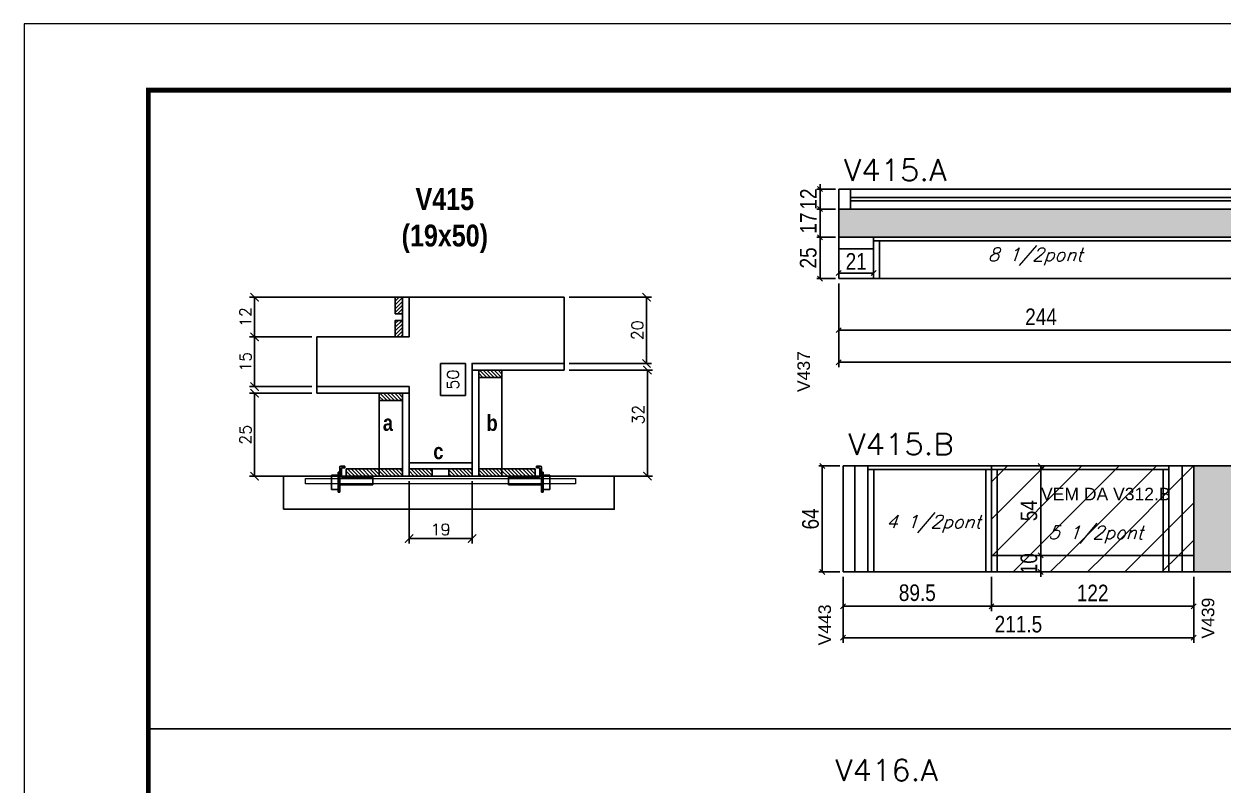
# Model space of a CAD drawing. Extents: x -3394 to 16474, y -5031 to 14397.
# Drawn here: x 4272 to 4996, y 10492 to 10951 of the extents above; entities that cross this region are included whole.
import ezdxf

# ---------------------------------------------------------------- set-up
doc = ezdxf.new("R2010")
doc.units = 0
doc.linetypes.add('DASHED', pattern=[0.75, 0.5, -0.25])
doc.layers.get('0').update_dxf_attribs({"linetype": 'CONTINUOUS'})
doc.layers.get('Defpoints').update_dxf_attribs({"linetype": 'CONTINUOUS'})
for name, color, linetype in [('barrote', 251, 'CONTINUOUS'), ('COTA', 241, 'CONTINUOUS'), ('Cota Seção (2x)', 4, 'CONTINUOUS'), ('detalhes', 4, 'CONTINUOUS'), ('NOMENCLATURA', 7, 'CONTINUOUS'), ('Painéis', 200, 'CONTINUOUS'), ('presilha', 1, 'CONTINUOUS'), ('SARR_2.2x7', 40, 'CONTINUOUS'), ('SARR_3.5x7', 81, 'CONTINUOUS'), ('SARR_EDITAR', 141, 'CONTINUOUS'), ('texto', 7, 'CONTINUOUS')]:
    doc.layers.add(name, color=color, linetype=linetype)
for name, color, linetype, lineweight in [('CONCRETO', 251, 'CONTINUOUS', 25), ('Folhas', 255, 'CONTINUOUS', 9), ('REAPROVEITAMENTO', 251, 'CONTINUOUS', 9), ('SARRAFO DE PRESSAO', 251, 'DASHED', 9), ('SCO-___-LAJ', 2, 'CONTINUOUS', 0), ('Texto Seção', 7, 'CONTINUOUS', 15)]:
    doc.layers.add(name, color=color, linetype=linetype, lineweight=lineweight)
doc.styles.add('ARIAL', font='arial.ttf')
doc.styles.add('COTA TECNICA', font='techl___.ttf', dxfattribs={"height": 10})
doc.styles.add('REGUA-120', font='ROMANS.shx', dxfattribs={"height": 15})
doc.styles.add('ROMANS', font='romans.shx')
doc.styles.add('TECNICA', font='techb___.ttf', dxfattribs={"height": 10})
doc.dimstyles.new('Cota Seção (2x)', dxfattribs={"dimtxt": 7, "dimasz": 5, "dimexe": 3, "dimexo": 3, "dimgap": 2, "dimtad": 3, "dimdec": 1, "dimlfac": 0.5, "dimzin": 12, "dimdsep": 46, "dimtxsty": 'ROMANS', "dimblk": 'ARCHTICK', "dimcen": 0, "dimclrd": 4, "dimclre": 4, "dimclrt": 1, "dimadec": 1, "dimazin": 3, "dimtfac": 1, "dimtdec": 1, "dimtmove": 0, "dimatfit": 3, "dimldrblk": 'OBLIQUE', "dimfxl": 1, "dimtolj": 1, "dimtzin": 12, "dimarcsym": 0})
doc.dimstyles.new('Cota Seção interna', dxfattribs={"dimtxt": 7, "dimasz": 6, "dimexe": 0.18, "dimexo": 2, "dimgap": -4, "dimtad": 3, "dimdec": 1, "dimlfac": 0.5, "dimzin": 12, "dimdsep": 46, "dimtxsty": 'ROMANS', "dimblk": 'ARCHTICK', "dimcen": 0.09, "dimse1": 1, "dimse2": 1, "dimsd1": 1, "dimsd2": 1, "dimclrd": 180, "dimclre": 5, "dimclrt": 1, "dimadec": 0, "dimazin": 3, "dimtfac": 1, "dimtdec": 1, "dimtofl": 0, "dimtmove": 0, "dimatfit": 3, "dimldrblk": 'ARCHTICK', "dimfxl": 1, "dimtolj": 1, "dimtzin": 0, "dimarcsym": 0})
doc.dimstyles.new('PAINEL', dxfattribs={"dimtxt": 10, "dimasz": 3, "dimexe": 3, "dimexo": 3, "dimgap": 3, "dimtad": 1, "dimdec": 1, "dimzin": 12, "dimdsep": 46, "dimtxsty": 'COTA TECNICA', "dimblk1": 'OBLIQUE', "dimblk2": 'OBLIQUE', "dimsah": 1, "dimcen": 0.9, "dimclrd": 4, "dimclre": 4, "dimclrt": 240, "dimadec": 1, "dimazin": 3, "dimtfac": 1, "dimtdec": 1, "dimtmove": 0, "dimatfit": 3, "dimfxl": 1, "dimtolj": 1, "dimtzin": 12, "dimarcsym": 0})
pattern_1 = [(135, (-3263.7264, -4082.058), (-1.12253202, -1.12253202), [])]
pattern_2 = [(225, (19306.2031, 3021.767), (1.12253202, -1.12253202), [])]
pattern_3 = [(45, (-4, 0), (-11.22532, 11.22532), [])]

# ---------------------------------------------------------------- blocks, each defined once
blk = doc.blocks.new('9999999999')
at = {"layer": 'Folhas'}
blk.add_lwpolyline([(98138.98, 34190.21), (99623.98, 34190.21), (99623.98, 35240.21), (98138.98, 35240.21)], close=True, dxfattribs=at)
at = {"layer": 'Folhas', "color": 30, "const_width": 3}
blk.add_lwpolyline([(98213.98, 34230.21), (99583.98, 34230.21), (99583.98, 35200.21), (98213.98, 35200.21)], close=True, dxfattribs=at)
blk = doc.blocks.new('_Oblique')
at = {"color": 0, "linetype": 'ByBlock', "lineweight": -2}
blk.add_line((-0.5, -0.5), (0.5, 0.5), dxfattribs=at)
blk = doc.blocks.new('*D415')
at = {"layer": 'COTA', "color": 4, "linetype": 'ByBlock', "lineweight": -2, "transparency": 16777216}
for p, q in [((4763.73, 10794.2), (4763.73, 10763.11)), ((5007.73, 10794.2), (5007.73, 10763.11)), ((4763.73, 10766.11), (5007.73, 10766.11))]:
    blk.add_line(p, q, dxfattribs=at)
at = {"layer": 'Defpoints', "color": 0, "linetype": 'ByBlock', "transparency": 16777216}
for p in [(4763.73, 10797.2), (5007.73, 10797.2), (5007.73, 10766.11)]:
    blk.add_point(p, dxfattribs=at)
at = {"layer": 'COTA', "color": 4, "linetype": 'ByBlock', "lineweight": -2, "transparency": 16777216, "xscale": 3, "yscale": 3, "zscale": 3, "rotation": 180}
blk.add_blockref('_Oblique', (4763.73, 10766.11), dxfattribs=at)
at = {"layer": 'COTA', "color": 4, "linetype": 'ByBlock', "lineweight": -2, "transparency": 16777216, "xscale": 3, "yscale": 3, "zscale": 3}
blk.add_blockref('_Oblique', (5007.73, 10766.11), dxfattribs=at)
at = {"layer": 'COTA', "color": 240, "linetype": 'ByBlock', "transparency": 16777216, "insert": (4885.73, 10774.18), "char_height": 10, "attachment_point": 5, "style": 'COTA TECNICA'}
blk.add_mtext('\\A1;244', dxfattribs=at)
blk = doc.blocks.new('*D417')
at = {"layer": 'COTA', "color": 4, "linetype": 'ByBlock', "lineweight": -2, "transparency": 16777216}
for p, q in [((4763.73, 10794.2), (4763.73, 10743.78)), ((5450.23, 10784.2), (5450.23, 10743.78)), ((4763.73, 10746.78), (5450.23, 10746.78))]:
    blk.add_line(p, q, dxfattribs=at)
at = {"layer": 'Defpoints', "color": 0, "linetype": 'ByBlock', "transparency": 16777216}
for p in [(4763.73, 10797.2), (5450.23, 10787.2), (5450.23, 10746.78)]:
    blk.add_point(p, dxfattribs=at)
at = {"layer": 'COTA', "color": 4, "linetype": 'ByBlock', "lineweight": -2, "transparency": 16777216, "xscale": 3, "yscale": 3, "zscale": 3, "rotation": 180}
blk.add_blockref('_Oblique', (4763.73, 10746.78), dxfattribs=at)
at = {"layer": 'COTA', "color": 4, "linetype": 'ByBlock', "lineweight": -2, "transparency": 16777216, "xscale": 3, "yscale": 3, "zscale": 3}
blk.add_blockref('_Oblique', (5450.23, 10746.78), dxfattribs=at)
at = {"layer": 'COTA', "color": 240, "linetype": 'ByBlock', "transparency": 16777216, "insert": (5106.98, 10754.91), "char_height": 10, "attachment_point": 5, "style": 'COTA TECNICA'}
blk.add_mtext('\\A1;686.5', dxfattribs=at)
blk = doc.blocks.new('_ArchTick')
at = {"color": 0, "linetype": 'ByBlock', "const_width": 0.15}
blk.add_lwpolyline([(-0.5, -0.5), (0.5, 0.5)], dxfattribs=at)
blk = doc.blocks.new('*D401')
at = {"layer": 'COTA', "color": 4, "lineweight": -2, "transparency": 16777216}
for p, q in [((4445.93, 10728.02), (4408.32, 10728.02)), ((4411.32, 10678.02), (4411.32, 10728.02)), ((4463.53, 10678.02), (4408.32, 10678.02))]:
    blk.add_line(p, q, dxfattribs=at)
at = {"layer": 'Defpoints', "color": 0, "transparency": 16777216}
for p in [(4411.32, 10728.02), (4448.93, 10728.02), (4466.53, 10678.02)]:
    blk.add_point(p, dxfattribs=at)
at = {"layer": 'COTA', "color": 4, "lineweight": -2, "transparency": 16777216, "xscale": 5, "yscale": 5, "zscale": 5}
for p, rotation in [((4411.32, 10728.02), 90), ((4411.32, 10678.02), 270)]:
    blk.add_blockref('_ArchTick', p, dxfattribs=dict(at, rotation=rotation))
at = {"layer": 'COTA', "color": 1, "transparency": 16777216, "insert": (4405.82, 10703.02), "char_height": 7, "attachment_point": 5, "rotation": 90, "style": 'ROMANS'}
blk.add_mtext('\\A1;25', dxfattribs=at)
blk = doc.blocks.new('*D402')
at = {"layer": 'COTA', "color": 4, "lineweight": -2, "transparency": 16777216}
for p, q in [((4445.93, 10762.02), (4408.32, 10762.02)), ((4411.32, 10762.02), (4411.32, 10732.02)), ((4445.93, 10732.02), (4408.32, 10732.02))]:
    blk.add_line(p, q, dxfattribs=at)
at = {"layer": 'Defpoints', "color": 0, "transparency": 16777216}
for p in [(4448.93, 10762.02), (4411.32, 10732.02), (4448.93, 10732.02)]:
    blk.add_point(p, dxfattribs=at)
at = {"layer": 'COTA', "color": 4, "lineweight": -2, "transparency": 16777216, "xscale": 5, "yscale": 5, "zscale": 5}
for p, rotation in [((4411.32, 10762.02), 90), ((4411.32, 10732.02), 270)]:
    blk.add_blockref('_ArchTick', p, dxfattribs=dict(at, rotation=rotation))
at = {"layer": 'COTA', "color": 1, "transparency": 16777216, "insert": (4405.82, 10747.02), "char_height": 7, "attachment_point": 5, "rotation": 90, "style": 'ROMANS'}
blk.add_mtext('\\A1;15', dxfattribs=at)
blk = doc.blocks.new('*D403')
at = {"layer": 'COTA', "color": 4, "lineweight": -2, "transparency": 16777216}
for p, q in [((4601.13, 10742.02), (4651.3, 10742.02)), ((4648.3, 10678.02), (4648.3, 10742.02)), ((4593.13, 10678.02), (4651.3, 10678.02))]:
    blk.add_line(p, q, dxfattribs=at)
at = {"layer": 'Defpoints', "color": 0, "transparency": 16777216}
for p in [(4598.13, 10742.02), (4648.3, 10742.02), (4590.13, 10678.02)]:
    blk.add_point(p, dxfattribs=at)
at = {"layer": 'COTA', "color": 4, "lineweight": -2, "transparency": 16777216, "xscale": 5, "yscale": 5, "zscale": 5}
for p, rotation in [((4648.3, 10742.02), 90), ((4648.3, 10678.02), 270)]:
    blk.add_blockref('_ArchTick', p, dxfattribs=dict(at, rotation=rotation))
at = {"layer": 'COTA', "color": 1, "transparency": 16777216, "insert": (4642.8, 10715.12), "char_height": 7, "attachment_point": 5, "rotation": 90, "style": 'ROMANS'}
blk.add_mtext('\\A1;32', dxfattribs=at)
blk = doc.blocks.new('*D404')
at = {"layer": 'Cota Seção (2x)', "color": 180, "lineweight": -2, "transparency": 16777216}
for p, q in [((4538.53, 10745.97), (4523.53, 10745.97)), ((4523.53, 10745.97), (4523.53, 10726.63)), ((4538.53, 10726.63), (4538.53, 10745.97)), ((4523.53, 10726.63), (4538.53, 10726.63))]:
    blk.add_line(p, q, dxfattribs=at)
at = {"layer": 'Defpoints', "color": 0, "transparency": 16777216}
for p in [(4542.53, 10786.02), (4542.53, 10786.02), (4542.53, 10686.02)]:
    blk.add_point(p, dxfattribs=at)
at = {"layer": 'Cota Seção (2x)', "color": 1, "transparency": 16777216, "insert": (4531.03, 10736.3), "char_height": 7, "attachment_point": 5, "rotation": 90, "style": 'ROMANS'}
blk.add_mtext('\\A1;50', dxfattribs=at)
blk = doc.blocks.new('PRESILHA METÁLICA 1')
at = {"layer": 'presilha'}
for p, q in [((0, 13), (6, 13)), ((0, 13), (0, 0)), ((6, 15.5), (7.5, 15.5)), ((6, -2.5), (6, 15.5)), ((6, 13), (6, 0)), ((7.5, 10.6), (7.5, 19.9)), ((7.5, 15.5), (7.5, -2.5)), ((12, 21), (8.6, 21)), ((9, 11.6), (9, 18.9)), ((12, 19.5), (9.6, 19.5)), ((37.5, 11), (9.6, 11)), ((12, 21), (12, 19.5)), ((37.5, 11), (37.5, 4.1)), ((6, 0), (0, 0)), ((37.5, 4.1), (7.5, 4.1)), ((7.5, -2.5), (6, -2.5))]:
    blk.add_line(p, q, dxfattribs=at)
for centre, radius, start, end in [((8.6, 19.9), 1.14, 90, 180), ((9.6, 18.9), 0.57, 90, 180), ((9.6, 11.6), 0.57, 180, 270)]:
    blk.add_arc(centre, radius, start, end, dxfattribs=at)
blk = doc.blocks.new('*D405')
at = {"layer": 'COTA', "color": 4, "lineweight": -2, "transparency": 16777216}
for p, q in [((4504.53, 10675.02), (4504.53, 10637.34)), ((4542.53, 10675.02), (4542.53, 10637.34)), ((4504.53, 10640.34), (4542.53, 10640.34))]:
    blk.add_line(p, q, dxfattribs=at)
at = {"layer": 'Defpoints', "color": 0, "transparency": 16777216}
for p in [(4504.53, 10678.02), (4542.53, 10678.02), (4542.53, 10640.34)]:
    blk.add_point(p, dxfattribs=at)
at = {"layer": 'COTA', "color": 4, "lineweight": -2, "transparency": 16777216, "xscale": 5, "yscale": 5, "zscale": 5, "rotation": 180}
blk.add_blockref('_ArchTick', (4504.53, 10640.34), dxfattribs=at)
at = {"layer": 'COTA', "color": 4, "lineweight": -2, "transparency": 16777216, "xscale": 5, "yscale": 5, "zscale": 5}
blk.add_blockref('_ArchTick', (4542.53, 10640.34), dxfattribs=at)
at = {"layer": 'COTA', "color": 1, "transparency": 16777216, "insert": (4523.53, 10645.84), "char_height": 7, "attachment_point": 5, "style": 'ROMANS'}
blk.add_mtext('\\A1;19', dxfattribs=at)
blk = doc.blocks.new('*D419')
at = {"layer": 'COTA', "color": 4, "lineweight": -2, "transparency": 16777216}
for p, q in [((4601.13, 10786.02), (4650.78, 10786.02)), ((4647.78, 10786.02), (4647.78, 10746.02)), ((4601.13, 10746.02), (4650.78, 10746.02))]:
    blk.add_line(p, q, dxfattribs=at)
at = {"layer": 'Defpoints', "color": 0, "transparency": 16777216}
for p in [(4598.13, 10786.02), (4598.13, 10746.02), (4647.78, 10746.02)]:
    blk.add_point(p, dxfattribs=at)
at = {"layer": 'COTA', "color": 4, "lineweight": -2, "transparency": 16777216, "xscale": 5, "yscale": 5, "zscale": 5}
for p, rotation in [((4647.78, 10786.02), 90), ((4647.78, 10746.02), 270)]:
    blk.add_blockref('_ArchTick', p, dxfattribs=dict(at, rotation=rotation))
at = {"layer": 'COTA', "color": 1, "transparency": 16777216, "insert": (4642.28, 10766.02), "char_height": 7, "attachment_point": 5, "rotation": 90, "style": 'ROMANS'}
blk.add_mtext('\\A1;20', dxfattribs=at)
blk = doc.blocks.new('*D420')
at = {"layer": 'COTA', "color": 4, "lineweight": -2, "transparency": 16777216}
for p, q in [((4497.53, 10786.02), (4408.32, 10786.02)), ((4411.32, 10762.02), (4411.32, 10786.02)), ((4445.93, 10762.02), (4408.32, 10762.02))]:
    blk.add_line(p, q, dxfattribs=at)
at = {"layer": 'Defpoints', "color": 0, "transparency": 16777216}
for p in [(4411.32, 10786.02), (4500.53, 10786.02), (4448.93, 10762.02)]:
    blk.add_point(p, dxfattribs=at)
at = {"layer": 'COTA', "color": 4, "lineweight": -2, "transparency": 16777216, "xscale": 5, "yscale": 5, "zscale": 5}
for p, rotation in [((4411.32, 10786.02), 90), ((4411.32, 10762.02), 270)]:
    blk.add_blockref('_ArchTick', p, dxfattribs=dict(at, rotation=rotation))
at = {"layer": 'COTA', "color": 1, "transparency": 16777216, "insert": (4405.82, 10774.02), "char_height": 7, "attachment_point": 5, "rotation": 90, "style": 'ROMANS'}
blk.add_mtext('\\A1;12', dxfattribs=at)
blk = doc.blocks.new('*D423')
at = {"layer": 'COTA', "color": 4, "linetype": 'Continuous', "lineweight": -2, "transparency": 16777216}
for p, q in [((4763.73, 10813.2), (4763.73, 10798.55)), ((4784.73, 10813.2), (4784.73, 10798.55)), ((4763.73, 10800.55), (4784.73, 10800.55))]:
    blk.add_line(p, q, dxfattribs=at)
at = {"layer": 'Defpoints', "color": 0, "linetype": 'Continuous', "transparency": 16777216}
for p in [(4763.73, 10815.2), (4784.73, 10815.2), (4784.73, 10800.55)]:
    blk.add_point(p, dxfattribs=at)
at = {"layer": 'COTA', "color": 4, "linetype": 'Continuous', "lineweight": -2, "transparency": 16777216, "xscale": 3, "yscale": 3, "zscale": 3, "rotation": 180}
blk.add_blockref('_Oblique', (4763.73, 10800.55), dxfattribs=at)
at = {"layer": 'COTA', "color": 4, "linetype": 'Continuous', "lineweight": -2, "transparency": 16777216, "xscale": 3, "yscale": 3, "zscale": 3}
blk.add_blockref('_Oblique', (4784.73, 10800.55), dxfattribs=at)
at = {"layer": 'COTA', "color": 240, "linetype": 'Continuous', "transparency": 16777216, "insert": (4774.23, 10807.61), "char_height": 10, "attachment_point": 5, "style": 'COTA TECNICA'}
blk.add_mtext('\\A1;21', dxfattribs=at)
blk = doc.blocks.new('*D424')
at = {"layer": 'COTA', "color": 4, "linetype": 'ByBlock', "lineweight": -2, "transparency": 16777216}
for p, q in [((4766.35, 10617.23), (4766.35, 10596.5)), ((4855.85, 10617.23), (4855.85, 10596.5)), ((4766.35, 10599.5), (4855.85, 10599.5))]:
    blk.add_line(p, q, dxfattribs=at)
at = {"layer": 'Defpoints', "color": 0, "linetype": 'ByBlock', "transparency": 16777216}
for p in [(4766.35, 10620.23), (4855.85, 10620.23), (4855.85, 10599.5)]:
    blk.add_point(p, dxfattribs=at)
at = {"layer": 'COTA', "color": 4, "linetype": 'ByBlock', "lineweight": -2, "transparency": 16777216, "xscale": 3, "yscale": 3, "zscale": 3, "rotation": 180}
blk.add_blockref('_Oblique', (4766.35, 10599.5), dxfattribs=at)
at = {"layer": 'COTA', "color": 4, "linetype": 'ByBlock', "lineweight": -2, "transparency": 16777216, "xscale": 3, "yscale": 3, "zscale": 3}
blk.add_blockref('_Oblique', (4855.85, 10599.5), dxfattribs=at)
at = {"layer": 'COTA', "color": 240, "linetype": 'ByBlock', "transparency": 16777216, "insert": (4811.1, 10607.64), "char_height": 10, "attachment_point": 5, "style": 'COTA TECNICA'}
blk.add_mtext('\\A1;89.5', dxfattribs=at)
blk = doc.blocks.new('*D425')
at = {"layer": 'COTA', "color": 4, "linetype": 'ByBlock', "lineweight": -2, "transparency": 16777216}
for p, q in [((4855.85, 10617.23), (4855.85, 10596.5)), ((4977.85, 10617.23), (4977.85, 10596.5)), ((4855.85, 10599.5), (4977.85, 10599.5))]:
    blk.add_line(p, q, dxfattribs=at)
at = {"layer": 'Defpoints', "color": 0, "linetype": 'ByBlock', "transparency": 16777216}
for p in [(4855.85, 10620.23), (4977.85, 10620.23), (4977.85, 10599.5)]:
    blk.add_point(p, dxfattribs=at)
at = {"layer": 'COTA', "color": 4, "linetype": 'ByBlock', "lineweight": -2, "transparency": 16777216, "xscale": 3, "yscale": 3, "zscale": 3, "rotation": 180}
blk.add_blockref('_Oblique', (4855.85, 10599.5), dxfattribs=at)
at = {"layer": 'COTA', "color": 4, "linetype": 'ByBlock', "lineweight": -2, "transparency": 16777216, "xscale": 3, "yscale": 3, "zscale": 3}
blk.add_blockref('_Oblique', (4977.85, 10599.5), dxfattribs=at)
at = {"layer": 'COTA', "color": 240, "linetype": 'ByBlock', "transparency": 16777216, "insert": (4916.85, 10607.56), "char_height": 10, "attachment_point": 5, "style": 'COTA TECNICA'}
blk.add_mtext('\\A1;122', dxfattribs=at)
blk = doc.blocks.new('*D426')
at = {"layer": 'COTA', "color": 4, "linetype": 'ByBlock', "lineweight": -2, "transparency": 16777216}
for p, q in [((4766.35, 10617.23), (4766.35, 10577.56)), ((4977.85, 10617.23), (4977.85, 10577.56)), ((4766.35, 10580.56), (4977.85, 10580.56))]:
    blk.add_line(p, q, dxfattribs=at)
at = {"layer": 'Defpoints', "color": 0, "linetype": 'ByBlock', "transparency": 16777216}
for p in [(4766.35, 10620.23), (4977.85, 10620.23), (4977.85, 10580.56)]:
    blk.add_point(p, dxfattribs=at)
at = {"layer": 'COTA', "color": 4, "linetype": 'ByBlock', "lineweight": -2, "transparency": 16777216, "xscale": 3, "yscale": 3, "zscale": 3, "rotation": 180}
blk.add_blockref('_Oblique', (4766.35, 10580.56), dxfattribs=at)
at = {"layer": 'COTA', "color": 4, "linetype": 'ByBlock', "lineweight": -2, "transparency": 16777216, "xscale": 3, "yscale": 3, "zscale": 3}
blk.add_blockref('_Oblique', (4977.85, 10580.56), dxfattribs=at)
at = {"layer": 'COTA', "color": 240, "linetype": 'ByBlock', "transparency": 16777216, "insert": (4872.1, 10588.67), "char_height": 10, "attachment_point": 5, "style": 'COTA TECNICA'}
blk.add_mtext('\\A1;211.5', dxfattribs=at)
blk = doc.blocks.new('*D428')
at = {"layer": 'COTA', "color": 4, "linetype": 'Continuous', "lineweight": -2, "transparency": 16777216}
for p, q in [((4764.35, 10684.23), (4751.79, 10684.23)), ((4753.79, 10620.23), (4753.79, 10684.23)), ((4764.35, 10620.23), (4751.79, 10620.23))]:
    blk.add_line(p, q, dxfattribs=at)
at = {"layer": 'Defpoints', "color": 0, "linetype": 'Continuous', "transparency": 16777216}
for p in [(4753.79, 10684.23), (4766.35, 10684.23), (4766.35, 10620.23)]:
    blk.add_point(p, dxfattribs=at)
at = {"layer": 'COTA', "color": 4, "linetype": 'Continuous', "lineweight": -2, "transparency": 16777216, "xscale": 3, "yscale": 3, "zscale": 3}
for p, rotation in [((4753.79, 10684.23), 90), ((4753.79, 10620.23), 270)]:
    blk.add_blockref('_Oblique', p, dxfattribs=dict(at, rotation=rotation))
at = {"layer": 'COTA', "color": 240, "linetype": 'Continuous', "transparency": 16777216, "insert": (4746.69, 10652.23), "char_height": 10, "attachment_point": 5, "rotation": 90, "style": 'COTA TECNICA'}
blk.add_mtext('\\A1;64', dxfattribs=at)
blk = doc.blocks.new('*D429')
at = {"layer": 'COTA', "color": 4, "linetype": 'Continuous', "lineweight": -2, "transparency": 16777216}
for p, q in [((4872.1, 10630.23), (4887.58, 10630.23)), ((4885.58, 10630.23), (4885.58, 10633.23)), ((4885.58, 10620.23), (4885.58, 10630.23)), ((4872.1, 10620.23), (4887.58, 10620.23)), ((4885.58, 10620.23), (4885.58, 10617.23))]:
    blk.add_line(p, q, dxfattribs=at)
at = {"layer": 'Defpoints', "color": 0, "linetype": 'Continuous', "transparency": 16777216}
for p in [(4870.1, 10630.23), (4885.58, 10630.23), (4870.1, 10620.23)]:
    blk.add_point(p, dxfattribs=at)
at = {"layer": 'COTA', "color": 4, "linetype": 'Continuous', "lineweight": -2, "transparency": 16777216, "xscale": 3, "yscale": 3, "zscale": 3}
for p, rotation in [((4885.58, 10630.23), 270), ((4885.58, 10620.23), 90)]:
    blk.add_blockref('_Oblique', p, dxfattribs=dict(at, rotation=rotation))
at = {"layer": 'COTA', "color": 240, "linetype": 'Continuous', "transparency": 16777216, "insert": (4878.48, 10625.23), "char_height": 10, "attachment_point": 5, "rotation": 90, "style": 'COTA TECNICA'}
blk.add_mtext('\\A1;10', dxfattribs=at)
blk = doc.blocks.new('*D430')
at = {"layer": 'COTA', "color": 4, "linetype": 'Continuous', "lineweight": -2, "transparency": 16777216}
for p, q in [((4872.1, 10684.23), (4887.58, 10684.23)), ((4885.58, 10630.23), (4885.58, 10684.23)), ((4872.1, 10630.23), (4887.58, 10630.23))]:
    blk.add_line(p, q, dxfattribs=at)
at = {"layer": 'Defpoints', "color": 0, "linetype": 'Continuous', "transparency": 16777216}
for p in [(4870.1, 10684.23), (4885.58, 10684.23), (4870.1, 10630.23)]:
    blk.add_point(p, dxfattribs=at)
at = {"layer": 'COTA', "color": 4, "linetype": 'Continuous', "lineweight": -2, "transparency": 16777216, "xscale": 3, "yscale": 3, "zscale": 3}
for p, rotation in [((4885.58, 10684.23), 90), ((4885.58, 10630.23), 270)]:
    blk.add_blockref('_Oblique', p, dxfattribs=dict(at, rotation=rotation))
at = {"layer": 'COTA', "color": 240, "linetype": 'Continuous', "transparency": 16777216, "insert": (4878.47, 10657.23), "char_height": 10, "attachment_point": 5, "rotation": 90, "style": 'COTA TECNICA'}
blk.add_mtext('\\A1;54', dxfattribs=at)
blk = doc.blocks.new('*D431')
at = {"layer": 'COTA', "color": 4, "linetype": 'Continuous', "lineweight": -2, "transparency": 16777216}
for p, q in [((4761.73, 10822.2), (4750.44, 10822.2)), ((4752.44, 10822.2), (4752.44, 10797.2)), ((4761.73, 10797.2), (4750.44, 10797.2))]:
    blk.add_line(p, q, dxfattribs=at)
at = {"layer": 'Defpoints', "color": 0, "linetype": 'Continuous', "transparency": 16777216}
for p in [(4763.73, 10822.2), (4752.44, 10797.2), (4763.73, 10797.2)]:
    blk.add_point(p, dxfattribs=at)
at = {"layer": 'COTA', "color": 4, "linetype": 'Continuous', "lineweight": -2, "transparency": 16777216, "xscale": 3, "yscale": 3, "zscale": 3}
for p, rotation in [((4752.44, 10822.2), 90), ((4752.44, 10797.2), 270)]:
    blk.add_blockref('_Oblique', p, dxfattribs=dict(at, rotation=rotation))
at = {"layer": 'COTA', "color": 240, "linetype": 'Continuous', "transparency": 16777216, "insert": (4745.33, 10809.7), "char_height": 10, "attachment_point": 5, "rotation": 90, "style": 'COTA TECNICA'}
blk.add_mtext('\\A1;25', dxfattribs=at)
blk = doc.blocks.new('*D432')
at = {"layer": 'COTA', "color": 4, "linetype": 'Continuous', "lineweight": -2, "transparency": 16777216}
for p, q in [((4761.73, 10839.2), (4750.44, 10839.2)), ((4752.44, 10822.2), (4752.44, 10839.2)), ((4761.73, 10822.2), (4750.44, 10822.2))]:
    blk.add_line(p, q, dxfattribs=at)
at = {"layer": 'Defpoints', "color": 0, "linetype": 'Continuous', "transparency": 16777216}
for p in [(4752.44, 10839.2), (4763.73, 10839.2), (4763.73, 10822.2)]:
    blk.add_point(p, dxfattribs=at)
at = {"layer": 'COTA', "color": 4, "linetype": 'Continuous', "lineweight": -2, "transparency": 16777216, "xscale": 3, "yscale": 3, "zscale": 3}
for p, rotation in [((4752.44, 10839.2), 90), ((4752.44, 10822.2), 270)]:
    blk.add_blockref('_Oblique', p, dxfattribs=dict(at, rotation=rotation))
at = {"layer": 'COTA', "color": 240, "linetype": 'Continuous', "transparency": 16777216, "insert": (4745.36, 10830.7), "char_height": 10, "attachment_point": 5, "rotation": 90, "style": 'COTA TECNICA'}
blk.add_mtext('\\A1;17', dxfattribs=at)
blk = doc.blocks.new('*D433')
at = {"layer": 'COTA', "color": 4, "linetype": 'Continuous', "lineweight": -2, "transparency": 16777216}
for p, q in [((4752.44, 10851.2), (4752.44, 10854.2)), ((4761.73, 10851.2), (4750.44, 10851.2)), ((4752.44, 10839.2), (4752.44, 10851.2)), ((4761.73, 10839.2), (4750.44, 10839.2)), ((4752.44, 10839.2), (4752.44, 10836.2))]:
    blk.add_line(p, q, dxfattribs=at)
at = {"layer": 'Defpoints', "color": 0, "linetype": 'Continuous', "transparency": 16777216}
for p in [(4752.44, 10851.2), (4763.73, 10851.2), (4763.73, 10839.2)]:
    blk.add_point(p, dxfattribs=at)
at = {"layer": 'COTA', "color": 4, "linetype": 'Continuous', "lineweight": -2, "transparency": 16777216, "xscale": 3, "yscale": 3, "zscale": 3}
for p, rotation in [((4752.44, 10851.2), 270), ((4752.44, 10839.2), 90)]:
    blk.add_blockref('_Oblique', p, dxfattribs=dict(at, rotation=rotation))
at = {"layer": 'COTA', "color": 240, "linetype": 'Continuous', "transparency": 16777216, "insert": (4745.38, 10845.2), "char_height": 10, "attachment_point": 5, "rotation": 90, "style": 'COTA TECNICA'}
blk.add_mtext('\\A1;12', dxfattribs=at)

msp = doc.modelspace()

# ---------------------------------------------------------------- hatches: boundary and pattern name
at = {"layer": 'COTA', "linetype": 'Continuous'}
h = msp.add_hatch(dxfattribs=at)
h.set_pattern_fill('AR-CONC', color=256, scale=0.05)
h.set_pattern_definition([(50, (-3170, -2296.15), (9.1092334, -0.7969543), [0.9525, -10.4775]), (355, (-3170, -2296.15), (-1.762171, 9.552842), [0.762, -8.382029]), (100.451445, (-3169.241, -2296.217), (7.3470624, 8.7558876), [0.8095004, -8.904512]), (46.1842, (-3170, -2293.61), (13.553952, -2.102116), [1.42875, -15.71625]), (96.63556, (-3168.87, -2293.785), (11.870207, 12.371306), [1.214251, -13.35678]), (351.18415, (-3170, -2293.61), (11.870207, 12.371306), [1.142998, -12.572987]), (21, (-3168.73, -2294.245), (7.5807196, -5.11326), [0.9525, -10.4775]), (326, (-3168.73, -2294.245), (3.0901014, 9.2093983), [0.762, -8.382]), (71.451445, (-3168.098, -2294.671), (10.670821, 4.0961384), [0.8095004, -8.904497]), (37.5, (-3170, -2296.1502), (0.15443016, 4.22775194), [0, -8.2804, 0, -8.509, 0, -8.41375]), (7.5, (-3170, -2296.15), (3.3409831, 5.0090287), [0, -4.8514, 0, -8.0899, 0, -3.20675]), (327.5, (-3172.832, -2296.1502), (6.77952976, -0.2864372), [0, -3.175, 0, -9.906, 0, -13.1445]), (317.5, (-3174.102, -2296.15), (7.406459, 1.2713246), [0, -4.1275, 0, -6.5786, 0, -9.3345])])
h.paths.add_polyline_path([(5450.23, 10822.2), (5450.23, 10839.2), (4763.73, 10839.2), (4763.73, 10822.2)])
h = msp.add_hatch(dxfattribs=at)
h.set_pattern_fill('AR-CONC', color=256, scale=0.05)
h.paths.add_polyline_path([(4977.85, 10620.23), (5007.73, 10620.23), (5007.73, 10630.23), (5007.73, 10667.23), (5474.73, 10667.23), (5474.73, 10684.23), (4977.85, 10684.23)])
at = {"layer": 'REAPROVEITAMENTO', "linetype": 'Continuous'}
h = msp.add_hatch(dxfattribs=at)
h.set_pattern_fill('ANSI31', color=256, scale=5)
h.set_pattern_definition(pattern_3)
h.paths.add_polyline_path([(4977.85, 10630.23), (4977.85, 10684.23), (4855.85, 10684.23), (4855.85, 10630.23)])
h = msp.add_hatch(dxfattribs=at)
h.set_pattern_fill('ANSI31', color=256, scale=5)
h.set_pattern_definition(pattern_3)
h.paths.add_polyline_path([(4977.85, 10620.23), (4977.85, 10630.23), (4855.85, 10630.23), (4855.85, 10620.23)])
at = {"layer": 'SARR_2.2x7'}
h = msp.add_hatch(dxfattribs=at)
h.set_pattern_fill('ANSI31', color=256, scale=0.5, angle=180)
h.set_pattern_definition(pattern_2)
h.paths.add_polyline_path([(4500.53, 10786.02), (4496.13, 10786.02), (4496.13, 10776.02), (4500.53, 10776.02)])
h = msp.add_hatch(dxfattribs=at)
h.set_pattern_fill('ANSI31', color=256, scale=0.5, angle=180)
h.set_pattern_definition(pattern_2)
h.paths.add_polyline_path([(4500.53, 10762.02), (4496.13, 10762.02), (4496.13, 10772.02), (4500.53, 10772.02)])
h = msp.add_hatch(dxfattribs=at)
h.set_pattern_fill('ANSI31', color=256, scale=0.5, angle=90)
h.set_pattern_definition(pattern_1)
h.paths.add_polyline_path([(4546.53, 10737.62), (4546.53, 10742.02), (4560.53, 10742.02), (4560.53, 10737.62)])
h = msp.add_hatch(dxfattribs=at)
h.set_pattern_fill('ANSI31', color=256, scale=0.5, angle=90)
h.set_pattern_definition(pattern_1)
h.paths.add_polyline_path([(4500.53, 10723.62), (4500.53, 10728.02), (4486.53, 10728.02), (4486.53, 10723.62)])
h = msp.add_hatch(dxfattribs=at)
h.set_pattern_fill('ANSI31', color=256, scale=0.5, angle=90)
h.set_pattern_definition(pattern_1)
h.paths.add_polyline_path([(4466.53, 10678.02), (4466.53, 10682.42), (4486.53, 10682.42), (4486.53, 10678.02)])
h = msp.add_hatch(dxfattribs=at)
h.set_pattern_fill('ANSI31', color=256, scale=0.5, angle=90)
h.set_pattern_definition(pattern_1)
h.paths.add_polyline_path([(4500.53, 10678.02), (4500.53, 10682.42), (4486.53, 10682.42), (4486.53, 10678.02)])
h = msp.add_hatch(dxfattribs=at)
h.set_pattern_fill('ANSI31', color=256, scale=0.5, angle=90)
h.set_pattern_definition(pattern_1)
h.paths.add_polyline_path([(4504.53, 10678.02), (4504.53, 10682.42), (4518.53, 10682.42), (4518.53, 10678.02)])
h = msp.add_hatch(dxfattribs=at)
h.set_pattern_fill('ANSI31', color=256, scale=0.5, angle=90)
h.set_pattern_definition(pattern_1)
h.paths.add_polyline_path([(4528.53, 10678.02), (4528.53, 10682.42), (4542.53, 10682.42), (4542.53, 10678.02)])
h = msp.add_hatch(dxfattribs=at)
h.set_pattern_fill('ANSI31', color=256, scale=0.5, angle=90)
h.set_pattern_definition(pattern_1)
h.paths.add_polyline_path([(4546.53, 10678.02), (4546.53, 10682.42), (4560.53, 10682.42), (4560.53, 10678.02)])
h = msp.add_hatch(dxfattribs=at)
h.set_pattern_fill('ANSI31', color=256, scale=0.5, angle=90)
h.set_pattern_definition(pattern_1)
h.paths.add_polyline_path([(4580.53, 10678.02), (4580.53, 10682.42), (4560.53, 10682.42), (4560.53, 10678.02)])

# ---------------------------------------------------------------- linework, layer by layer
at = {"layer": 'barrote'}
msp.add_lwpolyline([(4428.67, 10658.02), (4628.25, 10658.02), (4628.25, 10678.02), (4428.67, 10678.02)], close=True, dxfattribs=at)
at = {"layer": 'CONCRETO'}
for p, q in [((4504.53, 10786.02), (4598.13, 10786.02)), ((4598.13, 10786.02), (4598.13, 10746.02)), ((4448.93, 10732.02), (4448.93, 10762.02)), ((4448.93, 10762.02), (4504.53, 10762.02)), ((4598.13, 10746.02), (4542.53, 10746.02)), ((4542.53, 10746.02), (4542.53, 10686.02)), ((4448.93, 10732.02), (4504.53, 10732.02)), ((4504.53, 10732.02), (4504.53, 10686.02)), ((4542.53, 10686.02), (4504.53, 10686.02)), ((4486.53, 10678.02), (4486.53, 10678.02)), ((4542.53, 10678.02), (4542.53, 10678.02)), ((4560.53, 10678.02), (4560.53, 10678.02))]:
    msp.add_line(p, q, dxfattribs=at)
at = {"layer": 'COTA', "linetype": 'Continuous'}
for p, q in [((4763.73, 10822.2), (4763.73, 10839.2)), ((4977.85, 10620.23), (5007.73, 10620.23)), ((4347.21, 10525.5), (5717.21, 10525.5))]:
    msp.add_line(p, q, dxfattribs=at)
at = {"layer": 'COTA', "linetype": 'ByBlock'}
msp.add_line((4977.85, 10684.23), (5474.73, 10684.23), dxfattribs=at)
at = {"layer": 'detalhes', "color": 250}
msp.add_line((4428.67, 10658.02), (4428.67, 10678.02), dxfattribs=at)
at = {"layer": 'Painéis', "linetype": 'ByBlock'}
for p, q in [((4763.73, 10851.2), (5450.23, 10851.2)), ((4763.73, 10839.2), (4763.73, 10851.2)), ((4763.73, 10839.2), (5450.23, 10839.2)), ((4763.73, 10822.2), (5450.23, 10822.2)), ((4763.73, 10797.2), (4763.73, 10822.2)), ((4763.73, 10797.2), (5223.73, 10797.2)), ((4766.35, 10684.23), (4977.85, 10684.23)), ((4766.35, 10620.23), (4766.35, 10684.23)), ((4855.85, 10620.23), (4855.85, 10684.23)), ((4977.85, 10620.23), (4977.85, 10684.23)), ((4855.85, 10630.23), (4977.85, 10630.23)), ((4766.35, 10620.23), (4977.85, 10620.23))]:
    msp.add_line(p, q, dxfattribs=at)
at = {"layer": 'Painéis'}
for points in [[(4504.53, 10786.02), (4500.53, 10786.02), (4500.53, 10762.02), (4504.53, 10762.02)], [(4598.13, 10742.02), (4598.13, 10746.02), (4542.53, 10746.02), (4542.53, 10742.02)], [(4546.53, 10742.02), (4542.53, 10742.02), (4542.53, 10678.02), (4546.53, 10678.02)], [(4448.93, 10728.02), (4448.93, 10732.02), (4504.53, 10732.02), (4504.53, 10728.02)], [(4500.53, 10728.02), (4504.53, 10728.02), (4504.53, 10678.02), (4500.53, 10678.02)], [(4504.53, 10682.42), (4504.53, 10686.02), (4542.53, 10686.02), (4542.53, 10682.42)]]:
    msp.add_lwpolyline(points, close=True, dxfattribs=at)
at = {"layer": 'SARR_2.2x7', "linetype": 'Continuous'}
for p, q in [((4770.73, 10839.2), (4770.73, 10851.2)), ((4763.73, 10815.2), (4784.73, 10815.2)), ((4784.73, 10820), (5007.73, 10820)), ((4773.35, 10620.23), (4773.35, 10684.23)), ((4781.35, 10682.03), (4855.85, 10682.03)), ((4855.85, 10682.03), (4962.85, 10682.03)), ((4970.85, 10620.23), (4970.85, 10684.23))]:
    msp.add_line(p, q, dxfattribs=at)
at = {"layer": 'SARR_2.2x7'}
for points in [[(4500.53, 10786.02), (4496.13, 10786.02), (4496.13, 10776.02), (4500.53, 10776.02)], [(4500.53, 10762.02), (4496.13, 10762.02), (4496.13, 10772.02), (4500.53, 10772.02)], [(4546.53, 10737.62), (4546.53, 10742.02), (4560.53, 10742.02), (4560.53, 10737.62)], [(4500.53, 10723.62), (4500.53, 10728.02), (4486.53, 10728.02), (4486.53, 10723.62)], [(4466.53, 10678.02), (4466.53, 10682.42), (4486.53, 10682.42), (4486.53, 10678.02)], [(4500.53, 10678.02), (4500.53, 10682.42), (4486.53, 10682.42), (4486.53, 10678.02)], [(4504.53, 10678.02), (4504.53, 10682.42), (4518.53, 10682.42), (4518.53, 10678.02)], [(4528.53, 10678.02), (4528.53, 10682.42), (4542.53, 10682.42), (4542.53, 10678.02)], [(4546.53, 10678.02), (4546.53, 10682.42), (4560.53, 10682.42), (4560.53, 10678.02)], [(4580.53, 10678.02), (4580.53, 10682.42), (4560.53, 10682.42), (4560.53, 10678.02)]]:
    msp.add_lwpolyline(points, close=True, dxfattribs=at)
at = {"layer": 'SARR_3.5x7'}
for p, q in [((4784.73, 10822.2), (4784.73, 10797.2)), ((4788.23, 10820), (4788.23, 10797.2)), ((4784.73, 10797.2), (4788.23, 10797.2)), ((4781.35, 10684.23), (4781.35, 10620.23)), ((4784.85, 10682.03), (4784.85, 10620.23)), ((4852.35, 10682.03), (4852.35, 10620.23)), ((4855.85, 10682.03), (4855.85, 10620.23)), ((4859.35, 10682.03), (4859.35, 10620.23)), ((4959.35, 10682.03), (4959.35, 10620.23)), ((4962.85, 10684.23), (4962.85, 10620.23)), ((4781.35, 10620.23), (4784.85, 10620.23)), ((4852.35, 10620.23), (4855.85, 10620.23)), ((4855.85, 10620.23), (4859.35, 10620.23)), ((4959.35, 10620.23), (4962.85, 10620.23))]:
    msp.add_line(p, q, dxfattribs=at)
for points in [[(4546.53, 10742.02), (4560.53, 10742.02), (4560.53, 10678.02), (4546.53, 10678.02)], [(4500.53, 10728.02), (4486.53, 10728.02), (4486.53, 10678.02), (4500.53, 10678.02)]]:
    msp.add_lwpolyline(points, close=True, dxfattribs=at)
at = {"layer": 'SARR_EDITAR', "linetype": 'Continuous'}
for p, q in [((4770.73, 10846.2), (5007.73, 10846.2)), ((4770.73, 10844.2), (5007.73, 10844.2))]:
    msp.add_line(p, q, dxfattribs=at)
at = {"layer": 'SCO-___-LAJ', "color": 1}
msp.add_lwpolyline([(4442.07, 10676.69), (4604.98, 10676.69), (4604.98, 10673.49), (4442.07, 10673.49)], close=True, dxfattribs=at)

# ---------------------------------------------------------------- block references
at = {"layer": 'presilha', "yscale": 0.6666666666666666, "zscale": 0.6666666666666666}
for p, xscale in [((4457.66, 10670.05), 0.6666666666666666), ((4589.39, 10670.05), -0.6666666666666666)]:
    msp.add_blockref('PRESILHA METÁLICA 1', p, dxfattribs=dict(at, xscale=xscale))
at = {"layer": 'SARRAFO DE PRESSAO', "color": 6, "linetype": 'ByBlock'}
msp.add_blockref('9999999999', (-93866.77, -24289.38), dxfattribs=at)

# ---------------------------------------------------------------- texts
at = {"layer": 'detalhes', "style": 'TECNICA'}
for s, p in [('b', (4551.24, 10705.34)), ('a', (4488.7, 10705.36)), ('c', (4519.13, 10688.25))]:
    msp.add_text(s, height=9.6, dxfattribs=at).set_placement(p)
at = {"layer": 'NOMENCLATURA', "linetype": 'Continuous', "style": 'ARIAL'}
for s, p in [('V437', (4746.33, 10728.77)), ('V443', (4759.03, 10575.94)), ('V439', (4990.26, 10580.03))]:
    msp.add_text(s, height=7.567, rotation=90, dxfattribs=at).set_placement(p)
msp.add_text('VEM DA V312.B', height=7.5671, dxfattribs=at).set_placement((4885.74, 10663.46))
at = {"layer": 'NOMENCLATURA', "insert": (4526.07, 10851.8), "char_height": 13.2, "attachment_point": 2, "style": 'TECNICA'}
msp.add_mtext_dynamic_manual_height_columns('V415\\P(19x50)', width=13.2, gutter_width=1, heights=[0], dxfattribs=at)
at = {"layer": 'texto', "color": 2, "char_height": 8, "attachment_point": 5, "style": 'ROMANS'}
for s, insert in [('{\\Q19;\\C256;8 1/2pont}', (4882.23, 10810.39)), ('{\\Q19;\\C256;4 1/2pont}', (4820.87, 10649.24)), ('{\\Q19;\\C256;5 1/2pont}', (4918.71, 10642.72))]:
    msp.add_mtext(s, dxfattribs=dict(at, insert=insert))
at = {"layer": 'Texto Seção', "style": 'REGUA-120', "width": 1.05}
for s, p in [('V415.A', (4766.73, 10856.21)), ('V415.B', (4769.35, 10690.85)), ('V416.A', (4761.48, 10494.14))]:
    msp.add_text(s, height=13, dxfattribs=at).set_placement(p)

# ---------------------------------------------------------------- dimensions: what is measured, and where the dimension line sits
at = {"layer": 'COTA', "linetype": 'Continuous'}
for base, p1, p2, override, picture, middle in [((4752.44, 10851.2), (4763.73, 10839.2), (4763.73, 10851.2), {"dimexe": 2, "dimexo": 2, "dimgap": 2, "dimadec": 8, "dimtix": 1, "dimatfit": 2, "dimldrblk": 'Oblique'}, '*D433', (4745.38, 10845.2)), ((4752.44, 10839.2), (4763.73, 10822.2), (4763.73, 10839.2), {"dimexe": 2, "dimexo": 2, "dimgap": 2, "dimadec": 8, "dimtix": 1, "dimatfit": 2, "dimldrblk": 'Oblique'}, '*D432', (4745.36, 10830.7)), ((4752.44, 10797.2), (4763.73, 10822.2), (4763.73, 10797.2), {"dimexe": 2, "dimexo": 2, "dimgap": 2, "dimadec": 8, "dimtix": 1, "dimatfit": 2, "dimldrblk": 'Oblique'}, '*D431', (4745.33, 10809.7)), ((4753.79, 10684.23), (4766.35, 10620.23), (4766.35, 10684.23), {"dimexe": 2, "dimexo": 2, "dimgap": 2, "dimadec": 8, "dimtix": 1, "dimatfit": 2, "dimldrblk": 'Oblique'}, '*D428', (4746.69, 10652.23)), ((4885.58, 10684.23), (4870.1, 10630.23), (4870.1, 10684.23), {"dimexe": 2, "dimexo": 2, "dimgap": 2, "dimadec": 8, "dimtix": 1, "dimtmove": 1, "dimatfit": 2, "dimldrblk": 'Oblique'}, '*D430', (4878.47, 10657.23)), ((4885.58, 10630.23), (4870.1, 10620.23), (4870.1, 10630.23), {"dimexe": 2, "dimexo": 2, "dimgap": 2, "dimadec": 8, "dimtix": 1, "dimatfit": 2, "dimldrblk": 'Oblique'}, '*D429', (4878.48, 10625.23))]:
    dim = msp.add_linear_dim(base=base, p1=p1, p2=p2, angle=90, dimstyle='PAINEL', override=override, dxfattribs=at)
    dim.commit()
    dim.dimension.update_dxf_attribs({"geometry": picture, "text_midpoint": middle})
dim = msp.add_linear_dim(base=(4784.73, 10800.55), p1=(4763.73, 10815.2), p2=(4784.73, 10815.2), dimstyle='PAINEL', override={"dimexe": 2, "dimexo": 2, "dimgap": 2, "dimadec": 8, "dimtix": 1, "dimatfit": 2, "dimldrblk": 'Oblique'}, dxfattribs=at)
dim.commit()
dim.dimension.update_dxf_attribs({"geometry": '*D423', "text_midpoint": (4774.23, 10807.61)})
at = {"layer": 'COTA', "linetype": 'ByBlock'}
for base, p1, p2, picture, middle in [((5007.73, 10766.11), (4763.73, 10797.2), (5007.73, 10797.2), '*D415', (4885.73, 10774.18)), ((5450.23, 10746.78), (4763.73, 10797.2), (5450.23, 10787.2), '*D417', (5106.98, 10754.91)), ((4855.85, 10599.5), (4766.35, 10620.23), (4855.85, 10620.23), '*D424', (4811.1, 10607.64)), ((4977.85, 10580.56), (4766.35, 10620.23), (4977.85, 10620.23), '*D426', (4872.1, 10588.67))]:
    dim = msp.add_linear_dim(base=base, p1=p1, p2=p2, dimstyle='PAINEL', dxfattribs=at)
    dim.commit()
    dim.dimension.update_dxf_attribs({"geometry": picture, "text_midpoint": middle})
at = {"layer": 'COTA'}
for base, p1, p2, picture, middle in [((4411.32, 10786.02), (4448.93, 10762.02), (4500.53, 10786.02), '*D420', (4405.82, 10774.02)), ((4647.78, 10746.02), (4598.13, 10786.02), (4598.13, 10746.02), '*D419', (4642.28, 10766.02)), ((4411.32, 10732.02), (4448.93, 10762.02), (4448.93, 10732.02), '*D402', (4405.82, 10747.02)), ((4411.32, 10728.02), (4466.53, 10678.02), (4448.93, 10728.02), '*D401', (4405.82, 10703.02))]:
    dim = msp.add_linear_dim(base=base, p1=p1, p2=p2, angle=90, dimstyle='Cota Seção (2x)', dxfattribs=at)
    dim.commit()
    dim.dimension.update_dxf_attribs({"geometry": picture, "text_midpoint": middle})
dim = msp.add_linear_dim(base=(4648.3, 10742.02), p1=(4590.13, 10678.02), p2=(4598.13, 10742.02), angle=90, dimstyle='Cota Seção (2x)', dxfattribs=at)
dim.commit()
dim.dimension.update_dxf_attribs({"geometry": '*D403', "text_midpoint": (4648.3, 10715.12), "dimtype": 160})
dim = msp.add_linear_dim(base=(4542.53, 10640.34), p1=(4504.53, 10678.02), p2=(4542.53, 10678.02), dimstyle='Cota Seção (2x)', dxfattribs=at)
dim.commit()
dim.dimension.update_dxf_attribs({"geometry": '*D405', "text_midpoint": (4523.53, 10645.84)})
at = {"layer": 'COTA', "linetype": 'ByBlock'}
dim = msp.add_linear_dim(base=(4977.85, 10599.5), p1=(4855.85, 10620.23), p2=(4977.85, 10620.23), dimstyle='PAINEL', override={"dimtmove": 1}, dxfattribs=at)
dim.commit()
dim.dimension.update_dxf_attribs({"geometry": '*D425', "text_midpoint": (4916.85, 10607.56)})
at = {"layer": 'Cota Seção (2x)'}
dim = msp.add_linear_dim(base=(4542.53, 10786.02), p1=(4542.53, 10686.02), p2=(4542.53, 10786.02), angle=90, dimstyle='Cota Seção interna', dxfattribs=at)
dim.commit()
dim.dimension.update_dxf_attribs({"geometry": '*D404', "text_midpoint": (4542.53, 10736.3), "dimtype": 160})

doc.saveas('drawing.dxf')
